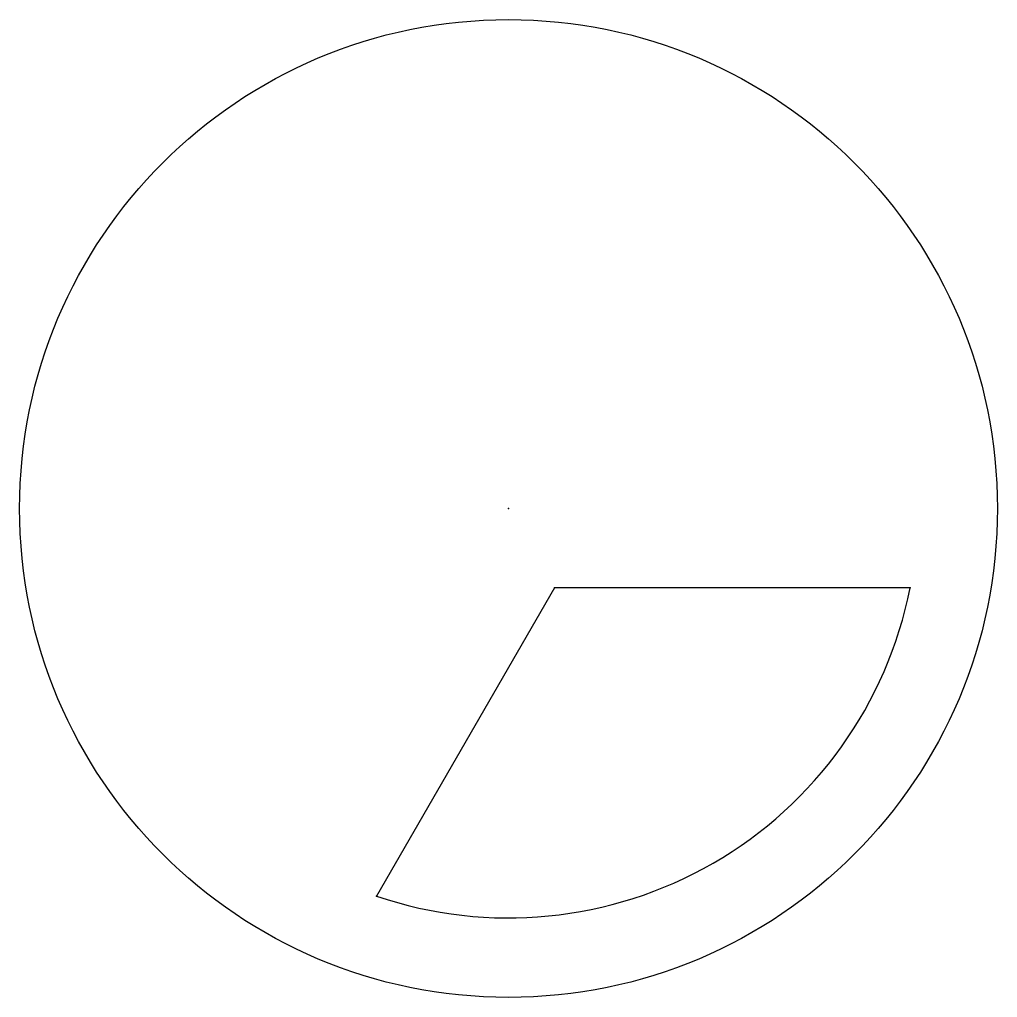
# Model space of a CAD drawing. Header units: centimetres. Extents: x -12.3 to 12.3, y -12.3 to 12.3.
import ezdxf

# ---------------------------------------------------------------- set-up
doc = ezdxf.new("R2010")
doc.units = ezdxf.units.CM
doc.layers.add('exp0', color=1, linetype='CONTINUOUS', true_color=0xff0000)
doc.layers.add('Phenolic', color=4, linetype='CONTINUOUS', lineweight=25, true_color=0x00ffff)

msp = doc.modelspace()

# ---------------------------------------------------------------- linework, layer by layer
at = {"layer": 'exp0'}
for p, q in [((1.155, -2), (-3.321, -9.752)), ((10.106, -2), (1.155, -2))]:
    msp.add_line(p, q, dxfattribs=at)
msp.add_arc((0, 0), 10.302, 251.1938, 348.8062, dxfattribs=at)
for p in [(0, 0), (0, 0), (1.155, -2), (10.106, -2), (-3.321, -9.752)]:
    msp.add_point(p, dxfattribs=at)
at = {"layer": 'Phenolic'}
msp.add_circle((0, 0), 12.302, dxfattribs=at)

doc.saveas('drawing.dxf')
